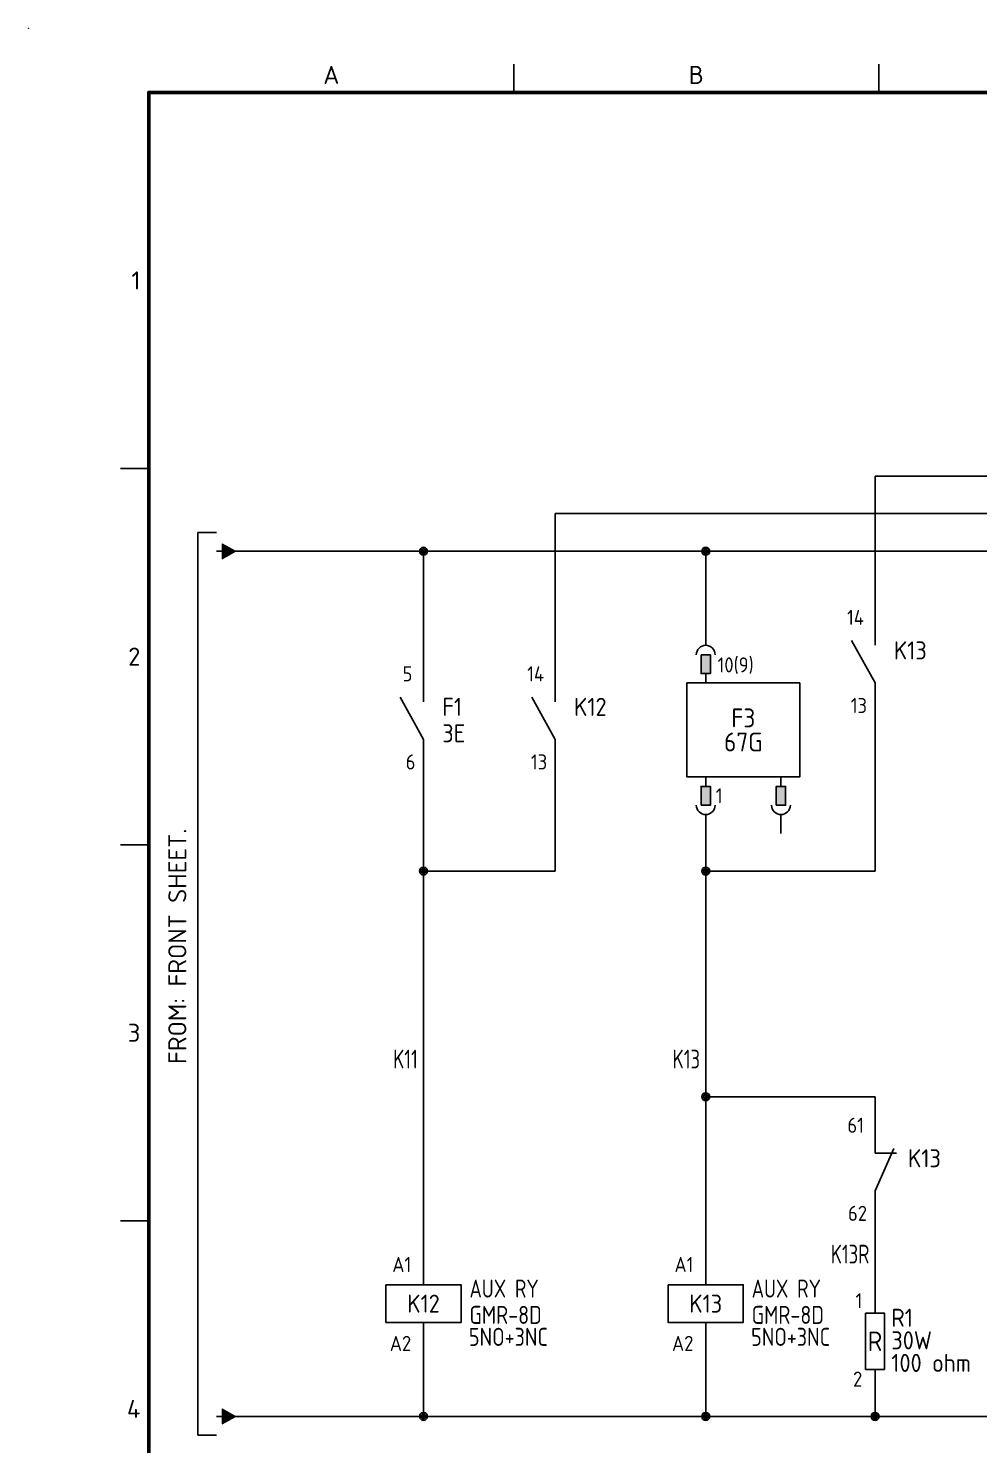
# Model space of a CAD drawing. Header units: millimetres. Extents: x 0 to 556, y 1 to 306.
# Drawn here: x 0 to 126.3, y 103.8 to 292 of the extents above; entities that cross this region are included whole.
import ezdxf
from ezdxf.enums import TextEntityAlignment as Align

# ---------------------------------------------------------------- set-up
doc = ezdxf.new("R2010")
doc.units = ezdxf.units.MM
for name, color, linetype in [('MISC', 7, 'Continuous'), ('Sheet Line', 3, 'Continuous'), ('Sheet Text', 2, 'Continuous'), ('SYMS', 7, 'Continuous'), ('TAGS', 7, 'Continuous'), ('TERMS', 7, 'Continuous'), ('WIRE_YELLOW', 2, 'Continuous'), ('WIREFIXED', 7, 'Continuous')]:
    doc.layers.add(name, color=color, linetype=linetype)
doc.layers.add('Sheet Out Line', color=2, linetype='Continuous', lineweight=50)
doc.styles.add('WD', font='ISOCP2.shx')
doc.styles.add('WD_IEC', font='ISOCP2.shx', dxfattribs={"width": 1.1, "height": 2.4, "bigfont": 'whgtxt.shx'})

# ---------------------------------------------------------------- blocks, each defined once
blk = doc.blocks.new('LSSA3')
blk.add_circle((0, 292), 0.01)
at = {"layer": 'Sheet Line'}
for p, q in [((64.5, 283.5), (64.5, 287.25)), ((113, 283.5), (113, 287.25)), ((16, 233.5), (12.25, 233.5)), ((16, 183.5), (12.25, 183.5)), ((16, 133.5), (12.25, 133.5))]:
    blk.add_line(p, q, dxfattribs=at)
at = {"layer": 'Sheet Out Line'}
blk.add_lwpolyline([(16, 6.5), (404, 6.5), (404, 283.5), (16, 283.5)], close=True, dxfattribs=at)
at = {"style": 'WD_IEC', "width": 1.1}
for tag, height, p in [('DESC4', 2.4, (57.5, 39.5)), ('CUSTOMERS31', 3.8, (219, 38)), ('TITLE1', 3.6, (333, 37.5)), ('CUSTOMERS21', 3.8, (219, 35.25)), ('DESC3', 2.4, (57.5, 33.5)), ('CUSTOMERS32', 3.8, (219, 32.5)), ('TITLE2', 3.6, (333, 32.5)), ('CUSTOMERS22', 3.8, (219, 29.75)), ('RN', 3.5, (398, 28.75)), ('DESC2', 2.4, (57.5, 27.5)), ('CUSTOMERS33', 3.8, (219, 27)), ('TITLE3', 3.6, (333, 27.5)), ('DESC1', 2.4, (57.5, 21.5)), ('FILE', 2.4, (314, 18.5)), ('WORKNO', 3.5, (365.5, 18.5)), ('DESC0', 2.4, (57.5, 15.5)), ('SHN', 2.4, (395, 12)), ('TSH', 2.4, (401, 9))]:
    blk.add_attdef(tag, text='', height=height, dxfattribs=at).set_placement(p, align=Align.MIDDLE_CENTER)
at = {"style": 'WD_IEC'}
for tag, p in [('DATE4', (96.5, 39.5)), ('DRWN4', (111.5, 39.5)), ('DSGN4', (126.5, 39.5)), ('CHKD4', (141.5, 39.5)), ('APPD4', (156.5, 39.5)), ('DATE3', (96.5, 33.5)), ('DRWN3', (111.5, 33.5)), ('DSGN3', (126.5, 33.5)), ('CHKD3', (141.5, 33.5)), ('APPD3', (156.5, 33.5)), ('DATE2', (96.5, 27.5)), ('DRWN2', (111.5, 27.5)), ('DSGN2', (126.5, 27.5)), ('CHKD2', (141.5, 27.5)), ('APPD2', (156.5, 27.5)), ('DATE1', (96.5, 21.5)), ('DRWN1', (111.5, 21.5)), ('DSGN1', (126.5, 21.5)), ('CHKD1', (141.5, 21.5)), ('APPD1', (156.5, 21.5)), ('DATE0', (96.5, 15.5)), ('DRWN0', (111.5, 15.5)), ('DSGN0', (126.5, 15.5)), ('CHKD0', (141.5, 15.5)), ('APPD0', (156.5, 15.5))]:
    blk.add_attdef(tag, text='', height=2.4, dxfattribs=at).set_placement(p, align=Align.MIDDLE_CENTER)
at = {"style": 'WD_IEC', "width": 1.1}
for tag, p in [('DWG1ST', (345, 10.5)), ('DWGNO', (373.49, 10.5))]:
    blk.add_attdef(tag, text='', height=3.5, dxfattribs=at).set_placement(p, align=Align.MIDDLE_LEFT)
at = {"style": 'WD_IEC', "width": 1.1, "flags": 9}
blk.add_attdef('WD_TB', (0, 0), '', height=2.4, dxfattribs=at)
at = {"layer": 'Sheet Text', "style": 'WD_IEC', "width": 1.1}
for s, p in [('A', (40.25, 284.62)), ('B', (88.75, 284.62))]:
    blk.add_text(s, height=2.4, dxfattribs=at).set_placement(p, align=Align.CENTER)
for s, p in [('1', (14.88, 258.5)), ('2', (14.88, 208.5)), ('3', (14.88, 158.5)), ('4', (14.88, 108.5))]:
    blk.add_text(s, height=2.4, dxfattribs=at).set_placement(p, align=Align.MIDDLE_RIGHT)
blk = doc.blocks.new('HONF1N')
blk.add_hatch(color=256).paths.add_polyline_path([(0.768, 1), (0.768, -1), (2.5, 0)])
at = {"lineweight": 0, "flags": 128}
for points in [[(0.768, 1), (2.5, 0)], [(0.768, 1), (0.768, -1), (2.5, 0)]]:
    blk.add_lwpolyline(points, dxfattribs=at)
at = {"flags": 128}
blk.add_lwpolyline([(0.768, 0), (0, 0)], dxfattribs=at)
at = {"style": 'WD', "flags": 1}
for tag, p in [('X2TERM01', (0.768, 0)), ('X8TERM02', (2.5, 0))]:
    blk.add_attdef(tag, p, '', height=0.08, rotation=90, dxfattribs=at)
blk = doc.blocks.new('WDDOT')
for radius in [0.529, 0.33, 0.164]:
    blk.add_circle((0, 0), radius)
blk = doc.blocks.new('VB421_AUXCONTACT1')
for p, q in [((0, 7.5), (0, 2.5)), ((0, -2.5), (-3.12, 3.12)), ((0, -2.5), (0, -7.5))]:
    blk.add_line(p, q)
at = {"style": 'WD_IEC', "flags": 1}
for tag, p, height in [('X2TERM01', (0, 7.5), 0.34), ('X4LINK', (-2.75, 0), 0.32), ('X1LINK', (0, 0), 0.34), ('X8TERM02', (0, -7.5), 0.34)]:
    blk.add_attdef(tag, p, '', height=height, dxfattribs=at)
at = {"linetype": 'Continuous', "style": 'WD_IEC'}
for tag, p in [('TERM01', (-1.47, 5.21)), ('TERM02', (-1.06, -6.5))]:
    blk.add_attdef(tag, text='', height=2, dxfattribs=at).set_placement(p, align=Align.RIGHT)
at = {"style": 'WD_IEC'}
for tag, p in [('TAG2', (2.5, 0.62)), ('TEXT1', (2.5, -2.89)), ('TEXT2', (2.5, -6.09))]:
    blk.add_attdef(tag, p, '', height=2.4, dxfattribs=at)
for tag, p in [('INST', (-2.43, -9.12)), ('LOC', (-2.58, -10.73))]:
    blk.add_attdef(tag, text='', height=1, dxfattribs=at).set_placement(p, align=Align.RIGHT)
at = {"style": 'WD_IEC', "flags": 1}
for tag, p in [('XREF', (-2.58, -12.19)), ('FAMILY', (-2.53, -13.64)), ('CONTACT', (-2.6, -15.24))]:
    blk.add_attdef(tag, text='', height=1, dxfattribs=at).set_placement(p, align=Align.RIGHT)
blk = doc.blocks.new('VJ11_AUXRY_Q1')
for p, q in [((0, 2.5), (0, 7.5)), ((0, -2.5), (0, -7.5))]:
    blk.add_line(p, q)
blk.add_lwpolyline([(-5, 2.5), (-5, -2.5), (5, -2.5), (5, 2.5)], close=True)
at = {"style": 'WD_IEC', "flags": 1}
for tag, p, height in [('X2TERM01', (0, 7.5), 0.32), ('X4LINK', (-5, 0), 0.32), ('X1LINK', (5, 0), 0.32), ('INST', (2.17, -4.46), 1), ('LOC', (2.14, -5.76), 1), ('X8TERM02', (0, -7.5), 0.32), ('FAMILY', (2.27, -7.15), 1), ('CAT', (2.31, -9.98), 1), ('MFG', (2.34, -8.68), 1), ('ASSYCODE', (2.25, -11.11), 1), ('WDTAGALT', (2.25, -12.35), 1), ('PEER_PINLIST', (2.25, -13.65), 1)]:
    blk.add_attdef(tag, p, '', height=height, dxfattribs=at)
at = {"style": 'WD_IEC'}
for tag, p in [('TERM01', (-1.63, 4.2)), ('TERM02', (-1.63, -6.29))]:
    blk.add_attdef(tag, text='', height=2, dxfattribs=at).set_placement(p, align=Align.RIGHT)
for tag, p, width in [('RATING12', (6.11, 0.8), 0.85), ('RATING11', (6.11, -2.7), 0.9), ('RATING1', (6.04, -5.62), 0.9)]:
    blk.add_attdef(tag, p, '', height=2.4, dxfattribs=dict(at, width=width))
blk.add_attdef('TAG1', text='', height=2.4, dxfattribs=at).set_placement((0, 0), align=Align.MIDDLE_CENTER)
at = {"lineweight": 9, "style": 'WD_IEC'}
for tag, p in [('NO', (-5.5, -16.5)), ('NC', (-5.5, -20))]:
    blk.add_attdef(tag, text='', height=2.5, dxfattribs=at).set_placement(p, align=Align.TOP_RIGHT)
for tag, p in [('XREFNO', (-4, -16.5)), ('XREFNC', (-4, -20))]:
    blk.add_attdef(tag, text='', height=2.5, dxfattribs=at).set_placement(p, align=Align.TOP_LEFT)
blk = doc.blocks.new('WD_WNV')
at = {"linetype": 'Continuous', "style": 'WD_IEC', "width": 0.8}
blk.add_attdef('WIRENO', text='', height=2.5, rotation=90, dxfattribs=at).set_placement((-0.75, 0), align=Align.CENTER)
at = {"style": 'WD_IEC', "flags": 1}
for tag, p in [('W08USER', (-1, 0.375)), ('W04USER', (-1, 0.875)), ('W05USER', (-1, 0.75)), ('W09USER', (-1, 0.25)), ('W03USER', (-1, 1)), ('W06USER', (-1, 0.625)), ('W07USER', (-1, 0.5)), ('W02USER', (-1, 1.125)), ('W01USER', (-1, 1.25)), ('W10USER', (-1, 0.125))]:
    blk.add_attdef(tag, text='', height=0.08, dxfattribs=at).set_placement(p, align=Align.CENTER)
blk = doc.blocks.new('VB422_AUXCONTACT1')
for p, q in [((0, 7.5), (0, 2.5)), ((0, -2.5), (2.5, 3.12)), ((0, 2.5), (2.87, 2.5)), ((0, -2.5), (0, -7.5))]:
    blk.add_line(p, q)
at = {"style": 'WD_IEC', "flags": 1}
for tag, p, height in [('X2TERM01', (0, 7.5), 0.34), ('X4LINK', (-0.55, 0), 0.32), ('X1LINK', (1.92, 0), 0.32), ('X8TERM02', (0, -7.5), 0.34)]:
    blk.add_attdef(tag, p, '', height=height, dxfattribs=at)
at = {"linetype": 'Continuous', "style": 'WD_IEC'}
for tag, p in [('TERM01', (-1.47, 5.21)), ('TERM02', (-1.06, -6.5))]:
    blk.add_attdef(tag, text='', height=2, dxfattribs=at).set_placement(p, align=Align.RIGHT)
at = {"style": 'WD_IEC'}
for tag, p in [('TAG2', (4.38, 0.62)), ('TEXT1', (4.38, -2.89)), ('TEXT2', (4.38, -6.09))]:
    blk.add_attdef(tag, p, '', height=2.4, dxfattribs=at)
for tag, p in [('INST', (-2.43, -9.12)), ('LOC', (-2.58, -10.73))]:
    blk.add_attdef(tag, text='', height=1, dxfattribs=at).set_placement(p, align=Align.RIGHT)
at = {"style": 'WD_IEC', "flags": 1}
for tag, p in [('XREF', (-2.58, -12.19)), ('FAMILY', (-2.53, -13.64)), ('CONTACT', (-2.6, -15.24))]:
    blk.add_attdef(tag, text='', height=1, dxfattribs=at).set_placement(p, align=Align.RIGHT)
blk = doc.blocks.new('VF41_RES1')
for p, q in [((0, 3.75), (0, 6.25)), ((0, -3.75), (0, -6.25))]:
    blk.add_line(p, q)
blk.add_lwpolyline([(-1.25, 3.75), (-1.25, -3.75), (1.25, -3.75), (1.25, 3.75)], close=True)
at = {"style": 'WD_IEC'}
for tag, p in [('TERM01', (-1.69, 4.39)), ('TERM02', (-1.69, -6.03))]:
    blk.add_attdef(tag, text='', height=2, dxfattribs=at).set_placement(p, align=Align.RIGHT)
at = {"style": 'WD_IEC', "flags": 1}
for tag, p in [('X2TERM01', (0, 6.25)), ('X8TERM02', (0, -6.25))]:
    blk.add_attdef(tag, p, '', height=0.32, dxfattribs=at)
at = {"style": 'WD_IEC'}
for tag, p in [('TAG1', (2.17, 3.12)), ('RATING1', (2.17, 0.12)), ('RATING2', (2.17, -2.88))]:
    blk.add_attdef(tag, text='', height=2.4, dxfattribs=at).set_placement(p, align=Align.MIDDLE_LEFT)
blk.add_attdef('TEXT', text='', height=2.6, dxfattribs=at).set_placement((0, 0), align=Align.MIDDLE_CENTER)
at = {"style": 'WD_IEC', "flags": 1}
for tag, p in [('INST', (-1.3, -7.89)), ('LOC', (-1.33, -9.19)), ('FAMILY', (-1.21, -10.57)), ('MFG', (-1.13, -12.11)), ('CAT', (-1.16, -13.41)), ('ASSYCODE', (-1.04, -14.8))]:
    blk.add_attdef(tag, text='', height=1, dxfattribs=at).set_placement(p, align=Align.RIGHT)
blk = doc.blocks.new('VG32_SGR1')
for p, q in [((0, 0), (0, -2.5)), ((0, -6.25), (0, -7.5)), ((0, -21.25), (0, -20)), ((10, -21.25), (10, -20)), ((0, -27.5), (0, -25)), ((10, -27.5), (10, -25))]:
    blk.add_line(p, q)
for points in [[(-0.62, -3.75), (0.62, -3.75), (0.62, -6.25), (-0.62, -6.25)], [(-2.5, -7.5), (12.5, -7.5), (12.5, -20), (-2.5, -20)], [(-0.62, -23.75), (0.62, -23.75), (0.62, -21.25), (-0.62, -21.25)], [(9.38, -23.75), (10.62, -23.75), (10.62, -21.25), (9.38, -21.25)]]:
    blk.add_lwpolyline(points, close=True)
for centre, start, end in [((0, -3.75), 0, 180), ((0, -23.75), 180, 0), ((10, -23.75), 180, 0)]:
    blk.add_arc(centre, 1.25, start, end)
for points in [[(-0.62, -6.25), (-0.62, -3.75), (0.62, -6.25), (0.62, -3.75)], [(-0.62, -21.25), (-0.62, -23.75), (0.62, -21.25), (0.62, -23.75)], [(9.38, -21.25), (9.38, -23.75), (10.62, -21.25), (10.62, -23.75)]]:
    blk.add_solid(points)
at = {"style": 'WD', "flags": 1}
for tag, p in [('X2TERM01', (0, 0)), ('X8TERM02', (0, -27.5)), ('X8TERM03', (10, -27.5))]:
    blk.add_attdef(tag, p, '', height=0.32, dxfattribs=at)
at = {"linetype": 'Continuous', "style": 'WD'}
for tag, p in [('TERM01', (1.58, -6.1)), ('TERM02', (1.34, -23.5)), ('TERM03', (11.57, -23.54))]:
    blk.add_attdef(tag, p, '', height=2, dxfattribs=at)
at = {"style": 'WD'}
for tag, p in [('TAG2', (5, -12.15)), ('RATING12', (5, -15.35))]:
    blk.add_attdef(tag, text='', height=2.5, dxfattribs=at).set_placement(p, align=Align.MIDDLE_CENTER)
at = {"style": 'WD', "flags": 1}
for tag, p in [('INST', (-4.99, -15.86)), ('LOC', (-5.03, -17.18)), ('XREF', (-5.03, -18.53)), ('FAMILY', (-5.03, -19.85))]:
    blk.add_attdef(tag, text='', height=1, dxfattribs=at).set_placement(p, align=Align.RIGHT)

msp = doc.modelspace()

# ---------------------------------------------------------------- linework, layer by layer
at = {"linetype": 'Continuous'}
for p, q in [((25, 225), (22.5, 225)), ((22.5, 225), (22.5, 105)), ((22.5, 105), (25, 105))]:
    msp.add_line(p, q, dxfattribs=at)
at = {"layer": 'WIRE_YELLOW', "linetype": 'Continuous'}
for p, q in [((112.5, 215), (112.5, 232.5)), ((112.5, 232.5), (395, 232.5)), ((70, 227.5), (395, 227.5)), ((70, 227.5), (70, 207.5)), ((27.5, 222.5), (27.5, 222.5)), ((27.5, 222.5), (392.5, 222.5)), ((52.5, 222.5), (52.5, 207.5)), ((90, 222.5), (90, 212.5)), ((112.5, 180), (112.5, 200)), ((52.5, 192.5), (52.5, 130)), ((70, 192.5), (70, 180)), ((90, 185), (90, 130)), ((70, 180), (52.5, 180)), ((90, 180), (112.5, 180)), ((90, 150), (112.5, 150)), ((112.5, 147.5), (112.5, 150)), ((112.5, 132.5), (112.5, 123.75)), ((52.5, 115), (52.5, 107.5)), ((90, 115), (90, 107.5)), ((112.5, 111.25), (112.5, 107.5)), ((27.5, 107.5), (392.5, 107.5))]:
    msp.add_line(p, q, dxfattribs=at)

# ---------------------------------------------------------------- block references
at = {"linetype": 'Continuous'}
msp.add_blockref('LSSA3', (0, 0), dxfattribs=at)
at = {"layer": 'SYMS', "linetype": 'Continuous'}
for name, p in [('HONF1N', (25, 222.5)), ('WDDOT', (52.5, 222.5)), ('WDDOT', (90, 222.5)), ('WDDOT', (52.5, 180)), ('WDDOT', (90, 180)), ('WDDOT', (90, 150)), ('HONF1N', (25, 107.5)), ('WDDOT', (52.5, 107.5)), ('WDDOT', (90, 107.5)), ('WDDOT', (112.5, 107.5))]:
    msp.add_blockref(name, p, dxfattribs=at)
ref = msp.add_blockref('VB421_AUXCONTACT1', (112.5, 207.5), dxfattribs=at)
ref.add_attrib('TERM02', '13', dxfattribs={"layer": 'TERMS', "linetype": 'Continuous', "height": 2, "style": 'WD_IEC'}).set_placement((111.44, 201), align=Align.RIGHT)
ref.add_attrib('TERM01', '14', dxfattribs={"layer": 'TERMS', "linetype": 'Continuous', "height": 2, "style": 'WD_IEC'}).set_placement((111.03, 212.71), align=Align.RIGHT)
ref.add_attrib('TAG2', 'K13', (115, 208.12), dxfattribs={"layer": 'TAGS', "height": 2.4, "style": 'WD_IEC'})
ref = msp.add_blockref('VG32_SGR1', (90, 212.5), dxfattribs=at)
ref.add_attrib('TERM01', '10(9)', (91.58, 206.4), dxfattribs={"layer": 'TERMS', "linetype": 'Continuous', "height": 2, "style": 'WD'})
ref.add_attrib('TAG2', 'F3', dxfattribs={"layer": 'TAGS', "height": 2.5, "style": 'WD'}).set_placement((95, 200.35), align=Align.MIDDLE_CENTER)
ref.add_attrib('TERM02', '1', (91.34, 189), dxfattribs={"layer": 'TERMS', "linetype": 'Continuous', "height": 2, "style": 'WD'})
ref.add_attrib('RATING12', '67G', dxfattribs={"layer": 'MISC', "height": 2.5, "style": 'WD'}).set_placement((95, 197.15), align=Align.MIDDLE_CENTER)
ref = msp.add_blockref('VB421_AUXCONTACT1', (52.5, 200), dxfattribs=at)
ref.add_attrib('TEXT1', '3E', (55, 197.11), dxfattribs={"layer": 'MISC', "height": 2.4, "style": 'WD_IEC'})
ref.add_attrib('TERM02', '6', dxfattribs={"layer": 'TERMS', "linetype": 'Continuous', "height": 2, "style": 'WD_IEC'}).set_placement((51.44, 193.5), align=Align.RIGHT)
ref.add_attrib('TERM01', '5', dxfattribs={"layer": 'TERMS', "linetype": 'Continuous', "height": 2, "style": 'WD_IEC'}).set_placement((51.03, 205.21), align=Align.RIGHT)
ref.add_attrib('TAG2', 'F1', (55, 200.62), dxfattribs={"layer": 'TAGS', "height": 2.4, "style": 'WD_IEC'})
ref = msp.add_blockref('VB421_AUXCONTACT1', (70, 200), dxfattribs=at)
ref.add_attrib('TERM02', '13', dxfattribs={"layer": 'TERMS', "linetype": 'Continuous', "height": 2, "style": 'WD_IEC'}).set_placement((68.94, 193.5), align=Align.RIGHT)
ref.add_attrib('TERM01', '14', dxfattribs={"layer": 'TERMS', "linetype": 'Continuous', "height": 2, "style": 'WD_IEC'}).set_placement((68.53, 205.21), align=Align.RIGHT)
ref.add_attrib('TAG2', 'K12', (72.5, 200.62), dxfattribs={"layer": 'TAGS', "height": 2.4, "style": 'WD_IEC'})
ref = msp.add_blockref('VB422_AUXCONTACT1', (112.5, 140), dxfattribs=at)
ref.add_attrib('TERM02', '62', dxfattribs={"layer": 'TERMS', "linetype": 'Continuous', "height": 2, "style": 'WD_IEC'}).set_placement((111.44, 133.5), align=Align.RIGHT)
ref.add_attrib('TERM01', '61', dxfattribs={"layer": 'TERMS', "linetype": 'Continuous', "height": 2, "style": 'WD_IEC'}).set_placement((111.03, 145.21), align=Align.RIGHT)
ref.add_attrib('TAG2', 'K13', (116.88, 140.62), dxfattribs={"layer": 'TAGS', "height": 2.4, "style": 'WD_IEC'})
ref = msp.add_blockref('VJ11_AUXRY_Q1', (52.5, 122.5), dxfattribs=at)
ref.add_attrib('RATING1', '5NO+3NC', (58.54, 116.88), dxfattribs={"layer": 'MISC', "height": 2.4, "style": 'WD_IEC', "width": 0.9})
ref.add_attrib('RATING11', 'GMR-8D', (58.61, 119.8), dxfattribs={"layer": 'MISC', "height": 2.4, "style": 'WD_IEC', "width": 0.9})
ref.add_attrib('RATING12', 'AUX RY', (58.61, 123.3), dxfattribs={"layer": 'MISC', "height": 2.4, "style": 'WD_IEC', "width": 0.85})
ref.add_attrib('TAG1', 'K12', dxfattribs={"layer": 'TAGS', "height": 2.4, "style": 'WD_IEC'}).set_placement((52.5, 122.5), align=Align.MIDDLE_CENTER)
ref.add_attrib('TERM02', 'A2', dxfattribs={"layer": 'TERMS', "height": 2, "style": 'WD_IEC'}).set_placement((50.87, 116.21), align=Align.RIGHT)
ref.add_attrib('TERM01', 'A1', dxfattribs={"layer": 'TERMS', "height": 2, "style": 'WD_IEC'}).set_placement((50.87, 126.7), align=Align.RIGHT)
ref = msp.add_blockref('VJ11_AUXRY_Q1', (90, 122.5), dxfattribs=at)
ref.add_attrib('RATING1', '5NO+3NC', (96.04, 116.88), dxfattribs={"layer": 'MISC', "height": 2.4, "style": 'WD_IEC', "width": 0.9})
ref.add_attrib('RATING11', 'GMR-8D', (96.11, 119.8), dxfattribs={"layer": 'MISC', "height": 2.4, "style": 'WD_IEC', "width": 0.9})
ref.add_attrib('RATING12', 'AUX RY', (96.11, 123.3), dxfattribs={"layer": 'MISC', "height": 2.4, "style": 'WD_IEC', "width": 0.85})
ref.add_attrib('TAG1', 'K13', dxfattribs={"layer": 'TAGS', "height": 2.4, "style": 'WD_IEC'}).set_placement((90, 122.5), align=Align.MIDDLE_CENTER)
ref.add_attrib('TERM02', 'A2', dxfattribs={"layer": 'TERMS', "height": 2, "style": 'WD_IEC'}).set_placement((88.37, 116.21), align=Align.RIGHT)
ref.add_attrib('TERM01', 'A1', dxfattribs={"layer": 'TERMS', "height": 2, "style": 'WD_IEC'}).set_placement((88.37, 126.7), align=Align.RIGHT)
ref = msp.add_blockref('VF41_RES1', (112.5, 117.5), dxfattribs=at)
ref.add_attrib('RATING2', '100 ohm', dxfattribs={"layer": 'MISC', "height": 2.4, "style": 'WD_IEC'}).set_placement((114.67, 114.62), align=Align.MIDDLE_LEFT)
ref.add_attrib('RATING1', '30W', dxfattribs={"layer": 'MISC', "height": 2.4, "style": 'WD_IEC'}).set_placement((114.67, 117.62), align=Align.MIDDLE_LEFT)
ref.add_attrib('TAG1', 'R1', dxfattribs={"layer": 'TAGS', "height": 2.4, "style": 'WD_IEC'}).set_placement((114.67, 120.62), align=Align.MIDDLE_LEFT)
ref.add_attrib('TERM02', '2', dxfattribs={"layer": 'TERMS', "height": 2, "style": 'WD_IEC'}).set_placement((110.81, 111.47), align=Align.RIGHT)
ref.add_attrib('TERM01', '1', dxfattribs={"layer": 'TERMS', "height": 2, "style": 'WD_IEC'}).set_placement((110.81, 121.89), align=Align.RIGHT)
ref.add_attrib('TEXT', 'R', dxfattribs={"layer": 'MISC', "height": 2.6, "style": 'WD_IEC'}).set_placement((112.5, 117.5), align=Align.MIDDLE_CENTER)
at = {"layer": 'WIREFIXED', "linetype": 'Continuous'}
ref = msp.add_blockref('WD_WNV', (52.5, 155), dxfattribs=at)
ref.add_attrib('WIRENOF', 'K11', dxfattribs={"linetype": 'Continuous', "height": 2.5, "style": 'WD_IEC', "width": 0.8}).set_placement((51.75, 155), align=Align.MIDDLE_RIGHT)
ref = msp.add_blockref('WD_WNV', (90, 155), dxfattribs=at)
ref.add_attrib('WIRENOF', 'K13', dxfattribs={"linetype": 'Continuous', "height": 2.5, "style": 'WD_IEC', "width": 0.8}).set_placement((89.25, 155), align=Align.MIDDLE_RIGHT)
ref = msp.add_blockref('WD_WNV', (112.5, 129.08), dxfattribs=at)
ref.add_attrib('WIRENOF', 'K13R', dxfattribs={"linetype": 'Continuous', "height": 2.5, "style": 'WD_IEC', "width": 0.8}).set_placement((111.75, 129.08), align=Align.MIDDLE_RIGHT)

# ---------------------------------------------------------------- texts
at = {"linetype": 'Continuous', "insert": (20.99, 170), "char_height": 2.4, "width": 67.5, "attachment_point": 8, "rotation": 90, "style": 'WD_IEC'}
msp.add_mtext('FROM: FRONT SHEET.^I', dxfattribs=at)

doc.saveas('drawing.dxf')
